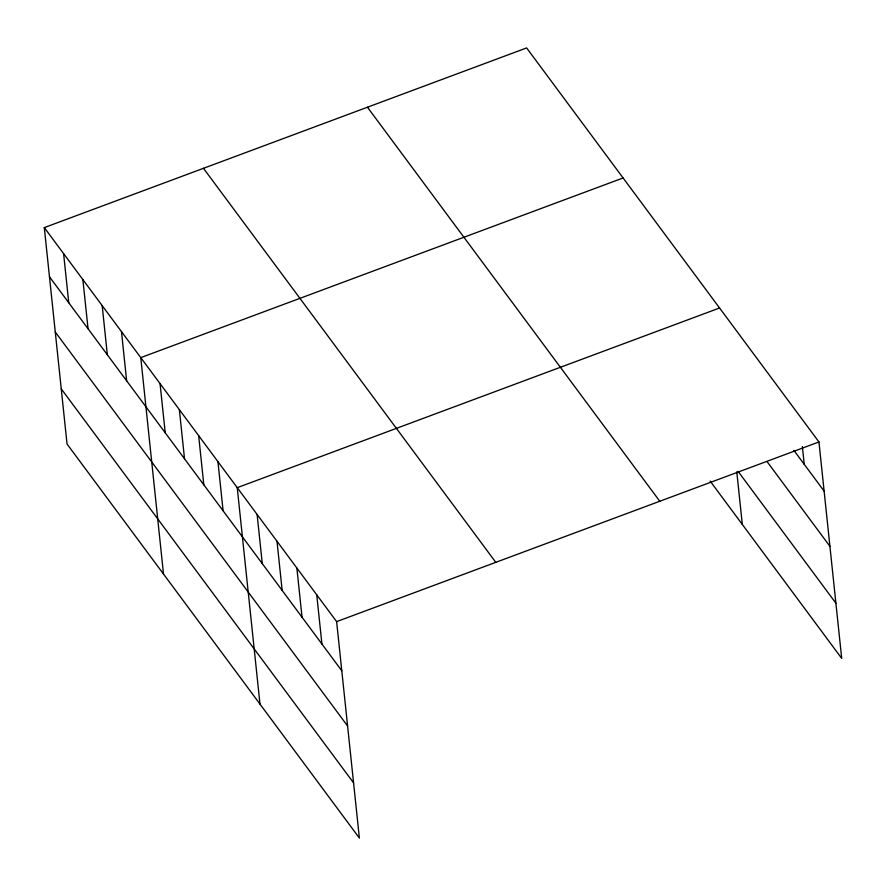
<?xml version="1.0" encoding="UTF-8"?>
<svg xmlns="http://www.w3.org/2000/svg" width="886" height="886" viewBox="0 0 886 886"><rect width="100%" height="100%" fill="white"/><g stroke="black" fill="none" stroke-linecap="round" stroke-linejoin="round"><path stroke-width="1.33" d="M44.3 227.602L336.625 621.629L359.373 838.067L67.048 444.041L44.3 227.602L526.627 47.933L818.952 441.959L841.7 658.398L710.151 481.087M623.091 177.964L140.763 357.634L163.511 574.062M719.565 307.996L237.238 487.665L259.986 704.093M336.625 621.629L818.952 441.959M793.9 450.398L824.124 491.132M767.11 461.661L829.916 546.33M738.093 471.374L835.897 603.2M367.457 107.228L659.782 501.255M203.47 168.318L495.795 562.344M49.472 276.775L341.797 670.802M55.264 331.973L347.6 725.999M61.245 388.843L353.569 782.87M802.373 446.577L804.244 464.33M736.787 471.861L742.313 524.423M316.745 594.838L321.917 644M296.865 568.048L302.037 617.21M276.997 541.246L282.158 590.419M257.117 514.456L262.278 563.618M217.945 461.661L223.106 510.823M198.652 435.646L203.813 484.819M179.36 409.642L184.521 458.815M160.056 383.638L165.228 432.811M121.471 331.63L126.643 380.792M102.178 305.626L107.35 354.788M82.885 279.622L88.057 328.784M63.593 253.606L68.765 302.779"/></g></svg>
